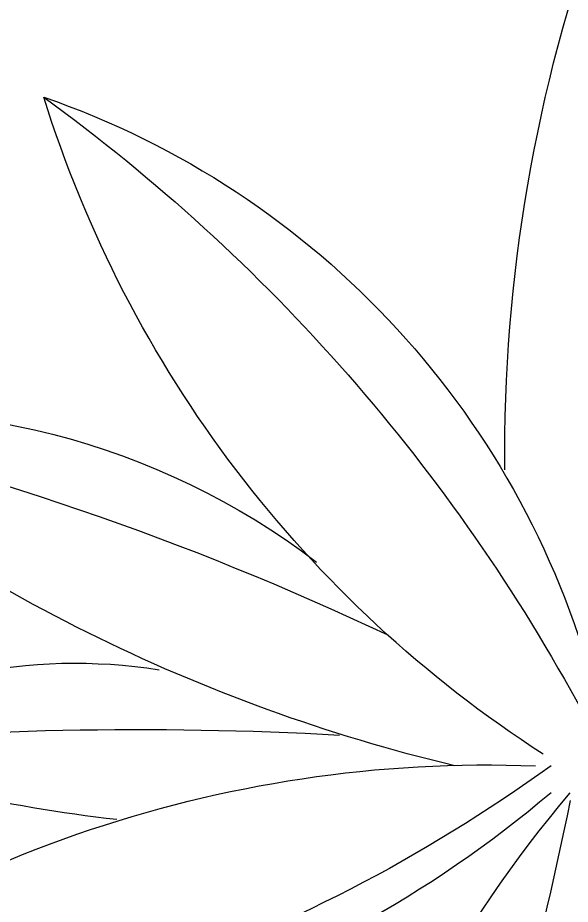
# Model space of a CAD drawing. Header units: millimetres. Extents: x 5357 to 201988, y -16345 to 109895.
# Drawn here: x 60302.8 to 60484.8, y 53661.4 to 53953.2 of the extents above; entities that cross this region are included whole.
import ezdxf

# ---------------------------------------------------------------- set-up
doc = ezdxf.new("R2010")
doc.units = ezdxf.units.MM
for name, color, linetype, lineweight in [('A-ANNO-DIMS', 211, 'Continuous', 9), ('A-ANNO-DIMS-220', 211, 'Continuous', 9), ('G-IMPT', 8, 'Continuous', 9), ('L-PLNT', 71, 'Continuous', 9)]:
    doc.layers.add(name, color=color, linetype=linetype, lineweight=lineweight)
doc.styles.add('Arial_4', font='arial_0.ttf', dxfattribs={"width": 0.9, "height": 660})
doc.dimstyles.new('1_Dim_chi_tiet_khu_đất_2', dxfattribs={"dimscale": 304.8, "dimtxt": 673.371204, "dimasz": 0.866142, "dimexe": 0.721785, "dimexo": 0.0625, "dimgap": 0.072178, "dimtad": 1, "dimdec": 0, "dimrnd": 5, "dimzin": 0, "dimdsep": 46, "dimtxsty": 'Arial_4', "dimblk1": 'OBLIQUE', "dimblk2": 'OBLIQUE', "dimsah": 1, "dimcen": 0.09, "dimdle": 0.721785, "dimazin": 0, "dimtfac": 1, "dimtdec": 4, "dimtix": 1, "dimtmove": 0, "dimatfit": 3, "dimfxl": 2.165354, "dimfxlon": 1, "dimtvp": 1, "dimtolj": 1, "dimtzin": 0, "dimarcsym": 2})

# ---------------------------------------------------------------- blocks, each defined once
blk = doc.blocks.new('CAY DUA VAN PHAT - CAY DUA VAN PHAT_dwg-V820-TKCS_MB SÂN ĐƯỜNG NỘI BỘ')
at = {"layer": 'G-IMPT'}
for centre, radius, start, end in [((1505.19, 811.21), 822.27, 139.40241, 182.22196), ((-165.56, 1381.78), 1047, 324.19163, 358.05796), ((110.73, 1269.47), 773.93, 319.72962, 5.69701), ((934.45, 1217.21), 484.17, 171.28074, 217.3319), ((2363.89, 1712.04), 1954, 192.45532, 205.30666), ((-423.23, 568.12), 1137.9, 13.43357, 39.4147), ((972.53, 1082.77), 356.56, 147.77658, 188.93687), ((3037.68, 1041.3), 2378.09, 174.41125, 183.20325), ((-370.24, 928.87), 1096.5, 6.61656, 18.28498), ((5.95, 342.33), 797.16, 32.80883, 72.67027), ((1228.07, 1817.95), 1216.67, 215.97087, 241.57597), ((779.81, 1288.74), 567.56, 199.06916, 255.84865), ((1231.12, 130.13), 820.47, 82.64497, 130.22753), ((-95.38, 4605.11), 3931.17, 281.76683, 291.3553), ((695.3, 1884.13), 1137.9, 271.06337, 304.27673), ((478.87, -252.08), 1051.7, 89.46131, 109.98389)]:
    blk.add_arc(centre, radius, start, end, dxfattribs=at)
blk = doc.blocks.new('CAY DUA VAN PHAT - CAY DUA VAN PHAT-V821-TKCS_MB SÂN ĐƯỜNG NỘI BỘ')
at = {"extrusion": (0, 0, -1), "xscale": 0.5, "yscale": 0.5, "zscale": -0.5, "rotation": 180}
blk.add_blockref('CAY DUA VAN PHAT - CAY DUA VAN PHAT_dwg-V820-TKCS_MB SÂN ĐƯỜNG NỘI BỘ', (151.82, 370.52), dxfattribs=at)
blk = doc.blocks.new('DIMBLOCK34-TKCS_MB SÂN ĐƯỜNG NỘI BỘ')
at = {"layer": 'A-ANNO-DIMS-220'}
for p, q in [((60652.56, 53627.65), (60652.56, 52747.65)), ((60652.56, 52967.65), (60652.56, 53627.65)), ((100252.56, 53627.65), (100252.56, 52747.65)), ((100252.56, 52967.65), (100252.56, 53627.65)), ((60432.56, 52967.65), (100472.56, 52967.65))]:
    blk.add_line(p, q, dxfattribs=at)
at = {"layer": 'A-ANNO-DIMS-220', "lineweight": 25}
for p, q in [((60652.56, 52967.65), (60784.56, 53099.65)), ((100252.56, 52967.65), (100384.56, 53099.65)), ((60652.56, 52967.65), (60520.56, 52835.65)), ((100252.56, 52967.65), (100120.56, 52835.65))]:
    blk.add_line(p, q, dxfattribs=at)
at = {"layer": 'A-ANNO-DIMS-220', "color": 0, "insert": (79313.01, 53846.48), "char_height": 660, "width": 2734.923, "attachment_point": 1, "line_spacing_factor": 0.941778, "style": 'Arial_4'}
blk.add_mtext('39600', dxfattribs=at)
blk = doc.blocks.new('_Oblique')
at = {"color": 0, "linetype": 'ByBlock', "lineweight": -2}
blk.add_line((-0.5, -0.5), (0.5, 0.5), dxfattribs=at)

msp = doc.modelspace()

# ---------------------------------------------------------------- block references
at = {"layer": 'L-PLNT', "rotation": 270.0000000000003}
msp.add_blockref('CAY DUA VAN PHAT - CAY DUA VAN PHAT-V821-TKCS_MB SÂN ĐƯỜNG NỘI BỘ', (60492.56, 53896.94), dxfattribs=at)

# ---------------------------------------------------------------- dimensions: what is measured, and where the dimension line sits
at = {"layer": 'A-ANNO-DIMS'}
dim = msp.add_linear_dim(base=(100252.56, 52967.65), p1=(60652.56, 53627.65), p2=(100252.56, 53627.65), dimstyle='1_Dim_chi_tiet_khu_đất_2', override={"dimpost": '<>', "dimfxl": 39600}, dxfattribs=at)
dim.commit()
dim.dimension.update_dxf_attribs({"geometry": 'DIMBLOCK34-TKCS_MB SÂN ĐƯỜNG NỘI BỘ', "text_midpoint": (80452.56, 53326.85)})

doc.saveas('drawing.dxf')
